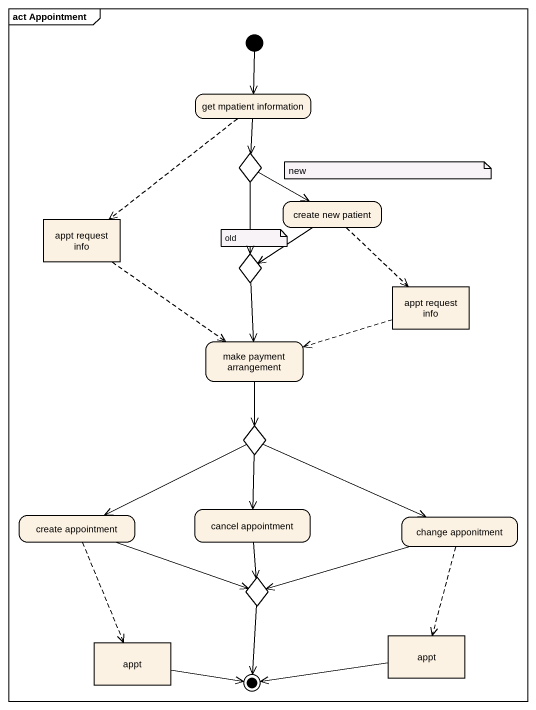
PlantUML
@startuml
mainframe act Appointment
hide empty description
state "get mpatient information" as get_mpatient_information
state choice1 <<choice>>
state "appt request info" as appt_request_info <<object>>
state "create new patient" as create_new_patient
state choice2 <<choice>>
state "appt request info" as appt_request_info_2 <<object>>
state "make payment arrangement" as make_payment_arrangement
state choice3 <<choice>>
state "create appointment" as create_appointment
state "cancel appointment" as cancel_appointment
state "change apponitment" as change_apponitment
state choice4 <<choice>>
state appt <<object>>
state "appt" as appt_2 <<object>>
[*] --> get_mpatient_information
get_mpatient_information --> choice1
get_mpatient_information -[dashed]-> appt_request_info
choice1 -right-> create_new_patient
choice1 --> choice2
appt_request_info -[dashed]-> make_payment_arrangement
create_new_patient --> choice2
create_new_patient -[dashed]-> appt_request_info_2
choice2 --> make_payment_arrangement
appt_request_info_2 -left[dashed]-> make_payment_arrangement
make_payment_arrangement --> choice3
choice3 -left-> create_appointment
choice3 --> cancel_appointment
choice3 -right-> change_apponitment
create_appointment -right-> choice4
create_appointment -[dashed]-> appt
cancel_appointment --> choice4
change_apponitment -left-> choice4
change_apponitment -[dashed]-> appt_2
choice4 --> [*]
appt -right-> [*]
appt_2 -left-> [*]
note as N1
  new
end note
note as N2
  old
end note
@enduml
